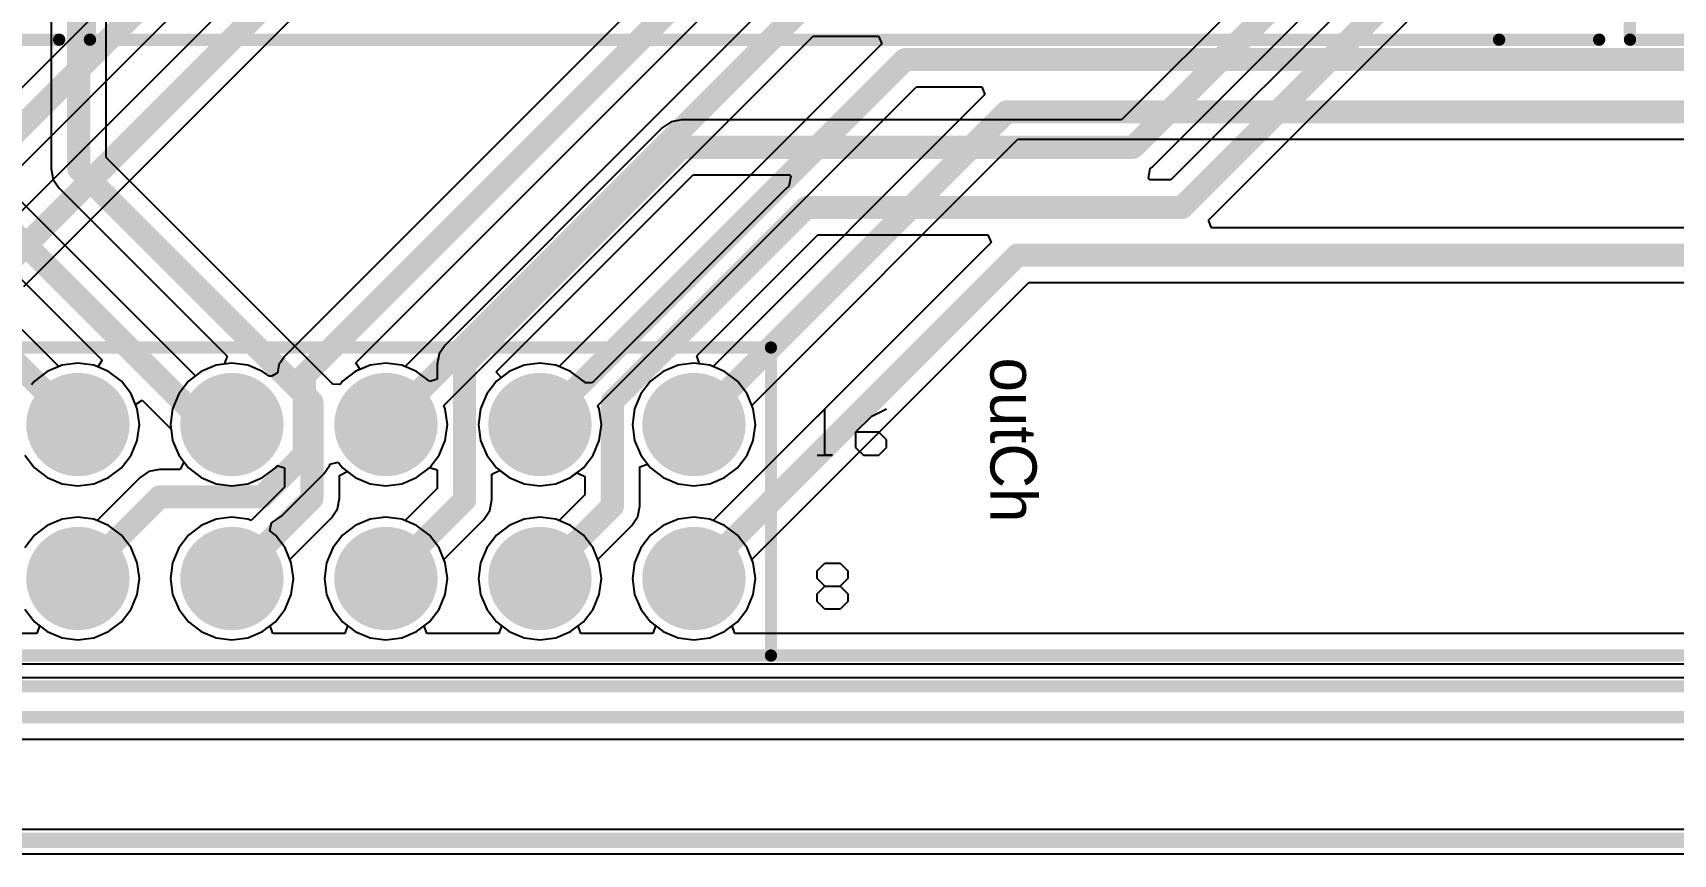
# Model space of a CAD drawing. Header units: millimetres. Extents: x 0.67 to 7.75, y 0.64 to 6.06.
# Drawn here: x 3.991 to 5.056, y 0.641 to 1.174 of the extents above; entities that cross this region are included whole.
import ezdxf

# ---------------------------------------------------------------- set-up
doc = ezdxf.new("R2010")
doc.units = ezdxf.units.MM
doc.header["$MEASUREMENT"] = 0
for name, color, linetype in [('BottomLayer', 5, 'Continuous'), ('BottomSolder', 6, 'Continuous'), ('MultiLayer', 9, 'Continuous'), ('PadHoleLayer', 156, 'Continuous'), ('TopLayer', 1, 'Continuous'), ('TopOverlay', 2, 'Continuous'), ('TopSolder', 216, 'Continuous')]:
    doc.layers.add(name, color=color, linetype=linetype)

# ---------------------------------------------------------------- blocks, each defined once
blk = doc.blocks.new('HDR2X8_CEN_19')
at = {"layer": 'BottomLayer', "const_width": 0.0295}
for points in [[(-0.0148, 0.1, 1), (0.0148, 0.1, 1)], [(0.0852, 0.1, 1), (0.1148, 0.1, 1)], [(0.1852, 0.1, 1), (0.2148, 0.1, 1)], [(0.2852, 0.1, 1), (0.3148, 0.1, 1)], [(0.3852, 0.1, 1), (0.4148, 0.1, 1)], [(0.4852, 0.1, 1), (0.5148, 0.1, 1)], [(0.5852, 0.1, 1), (0.6148, 0.1, 1)], [(0.6852, 0.1, 1), (0.7148, 0.1, 1)], [(0.0852, 0, 1), (0.1148, 0, 1)], [(0.1852, 0, 1), (0.2148, 0, 1)], [(0.2852, 0, 1), (0.3148, 0, 1)], [(0.3852, 0, 1), (0.4148, 0, 1)], [(0.4852, 0, 1), (0.5148, 0, 1)], [(0.5852, 0, 1), (0.6148, 0, 1)], [(0.6852, 0, 1), (0.7148, 0, 1)]]:
    blk.add_lwpolyline(points, format="xyb", close=True, dxfattribs=at)
at = {"layer": 'BottomLayer'}
blk.add_solid([(-0.0295, -0.0295), (0.0295, -0.0295), (-0.0295, 0.0295), (0.0295, 0.0295)], dxfattribs=at)
at = {"layer": 'BottomSolder', "const_width": 0.0335}
for points in [[(-0.0168, 0.1, 1), (0.0168, 0.1, 1)], [(0.0832, 0.1, 1), (0.1168, 0.1, 1)], [(0.1832, 0.1, 1), (0.2168, 0.1, 1)], [(0.2832, 0.1, 1), (0.3168, 0.1, 1)], [(0.3832, 0.1, 1), (0.4168, 0.1, 1)], [(0.4832, 0.1, 1), (0.5168, 0.1, 1)], [(0.5832, 0.1, 1), (0.6168, 0.1, 1)], [(0.6832, 0.1, 1), (0.7168, 0.1, 1)], [(0.0832, 0, 1), (0.1168, 0, 1)], [(0.1832, 0, 1), (0.2168, 0, 1)], [(0.2832, 0, 1), (0.3168, 0, 1)], [(0.3832, 0, 1), (0.4168, 0, 1)], [(0.4832, 0, 1), (0.5168, 0, 1)], [(0.5832, 0, 1), (0.6168, 0, 1)], [(0.6832, 0, 1), (0.7168, 0, 1)]]:
    blk.add_lwpolyline(points, format="xyb", close=True, dxfattribs=at)
at = {"layer": 'BottomSolder'}
blk.add_solid([(-0.0335, -0.0335), (0.0335, -0.0335), (-0.0335, 0.0335), (0.0335, 0.0335)], dxfattribs=at)
at = {"layer": 'MultiLayer', "const_width": 0.0295}
for points in [[(-0.0148, 0.1, 1), (0.0148, 0.1, 1)], [(0.0852, 0.1, 1), (0.1148, 0.1, 1)], [(0.1852, 0.1, 1), (0.2148, 0.1, 1)], [(0.2852, 0.1, 1), (0.3148, 0.1, 1)], [(0.3852, 0.1, 1), (0.4148, 0.1, 1)], [(0.4852, 0.1, 1), (0.5148, 0.1, 1)], [(0.5852, 0.1, 1), (0.6148, 0.1, 1)], [(0.6852, 0.1, 1), (0.7148, 0.1, 1)], [(0.0852, 0, 1), (0.1148, 0, 1)], [(0.1852, 0, 1), (0.2148, 0, 1)], [(0.2852, 0, 1), (0.3148, 0, 1)], [(0.3852, 0, 1), (0.4148, 0, 1)], [(0.4852, 0, 1), (0.5148, 0, 1)], [(0.5852, 0, 1), (0.6148, 0, 1)], [(0.6852, 0, 1), (0.7148, 0, 1)]]:
    blk.add_lwpolyline(points, format="xyb", close=True, dxfattribs=at)
at = {"layer": 'MultiLayer'}
blk.add_solid([(-0.0295, -0.0295), (0.0295, -0.0295), (-0.0295, 0.0295), (0.0295, 0.0295)], dxfattribs=at)
at = {"layer": 'PadHoleLayer', "const_width": 0.0177}
for points in [[(-0.0089, 0.1, 1), (0.0089, 0.1, 1)], [(0.0911, 0.1, 1), (0.1089, 0.1, 1)], [(0.1911, 0.1, 1), (0.2089, 0.1, 1)], [(0.2911, 0.1, 1), (0.3089, 0.1, 1)], [(0.3911, 0.1, 1), (0.4089, 0.1, 1)], [(0.4911, 0.1, 1), (0.5089, 0.1, 1)], [(0.5911, 0.1, 1), (0.6089, 0.1, 1)], [(0.6911, 0.1, 1), (0.7089, 0.1, 1)], [(-0.0089, 0, 1), (0.0089, 0, 1)], [(0.0911, 0, 1), (0.1089, 0, 1)], [(0.1911, 0, 1), (0.2089, 0, 1)], [(0.2911, 0, 1), (0.3089, 0, 1)], [(0.3911, 0, 1), (0.4089, 0, 1)], [(0.4911, 0, 1), (0.5089, 0, 1)], [(0.5911, 0, 1), (0.6089, 0, 1)], [(0.6911, 0, 1), (0.7089, 0, 1)]]:
    blk.add_lwpolyline(points, format="xyb", close=True, dxfattribs=at)
at = {"layer": 'TopLayer', "const_width": 0.0295}
for points in [[(-0.0148, 0.1, 1), (0.0148, 0.1, 1)], [(0.0852, 0.1, 1), (0.1148, 0.1, 1)], [(0.1852, 0.1, 1), (0.2148, 0.1, 1)], [(0.2852, 0.1, 1), (0.3148, 0.1, 1)], [(0.3852, 0.1, 1), (0.4148, 0.1, 1)], [(0.4852, 0.1, 1), (0.5148, 0.1, 1)], [(0.5852, 0.1, 1), (0.6148, 0.1, 1)], [(0.6852, 0.1, 1), (0.7148, 0.1, 1)], [(0.0852, 0, 1), (0.1148, 0, 1)], [(0.1852, 0, 1), (0.2148, 0, 1)], [(0.2852, 0, 1), (0.3148, 0, 1)], [(0.3852, 0, 1), (0.4148, 0, 1)], [(0.4852, 0, 1), (0.5148, 0, 1)], [(0.5852, 0, 1), (0.6148, 0, 1)], [(0.6852, 0, 1), (0.7148, 0, 1)]]:
    blk.add_lwpolyline(points, format="xyb", close=True, dxfattribs=at)
at = {"layer": 'TopLayer'}
blk.add_solid([(-0.0295, -0.0295), (0.0295, -0.0295), (-0.0295, 0.0295), (0.0295, 0.0295)], dxfattribs=at)
at = {"layer": 'TopOverlay'}
for p, q in [((-0.095, 0.11), (-0.1, 0.105)), ((-0.085, 0.11), (-0.095, 0.11)), ((-0.08, 0.105), (-0.085, 0.11)), ((0.785, 0.11), (0.78, 0.105)), ((0.785, 0.08), (0.785, 0.11)), ((0.825, 0.11), (0.815, 0.105)), ((-0.1, 0.105), (-0.1, 0.1)), ((-0.1, 0.1), (-0.095, 0.095)), ((-0.08, 0.085), (-0.08, 0.105)), ((0.815, 0.105), (0.805, 0.095)), ((-0.095, 0.095), (-0.08, 0.095)), ((0.805, 0.095), (0.805, 0.085)), ((0.82, 0.095), (0.805, 0.095)), ((0.825, 0.09), (0.82, 0.095)), ((0.825, 0.085), (0.825, 0.09)), ((-0.1, 0.085), (-0.095, 0.08)), ((-0.095, 0.08), (-0.085, 0.08)), ((-0.085, 0.08), (-0.08, 0.085)), ((0.78, 0.08), (0.79, 0.08)), ((0.79, 0.08), (0.785, 0.08)), ((0.805, 0.085), (0.81, 0.08)), ((0.81, 0.08), (0.82, 0.08)), ((0.82, 0.08), (0.825, 0.085)), ((-0.095, 0.01), (-0.1, 0.005)), ((-0.095, -0.02), (-0.095, 0.01)), ((0.78, 0.005), (0.785, 0.01)), ((0.78, 0), (0.78, 0.005)), ((0.785, 0.01), (0.795, 0.01)), ((0.795, 0.01), (0.8, 0.005)), ((0.8, 0.005), (0.8, 0)), ((0.785, -0.005), (0.78, 0)), ((0.78, -0.01), (0.785, -0.005)), ((0.78, -0.015), (0.78, -0.01)), ((0.785, -0.005), (0.795, -0.005)), ((0.8, 0), (0.795, -0.005)), ((0.795, -0.005), (0.8, -0.01)), ((0.8, -0.01), (0.8, -0.015)), ((-0.1, -0.02), (-0.09, -0.02)), ((-0.09, -0.02), (-0.095, -0.02)), ((0.785, -0.02), (0.78, -0.015)), ((0.795, -0.02), (0.785, -0.02)), ((0.8, -0.015), (0.795, -0.02))]:
    blk.add_line(p, q, dxfattribs=at)
at = {"layer": 'TopOverlay', "const_width": 0.00787}
for points in [[(-0.05, 0.15), (0.75, 0.15)], [(-0.05, -0.05), (-0.05, 0.15)], [(0.75, -0.05), (0.75, 0.15)], [(-0.05, -0.05), (0.75, -0.05)]]:
    blk.add_lwpolyline(points, dxfattribs=at)
at = {"layer": 'TopOverlay', "const_width": 0.00394}
for points in [[(-0.052, 0.15, 1), (-0.048, 0.15, 1)], [(-0.052, 0.15, 1), (-0.048, 0.15, 1)], [(0.748, 0.15, 1), (0.752, 0.15, 1)], [(0.748, 0.15, 1), (0.752, 0.15, 1)], [(-0.052, -0.05, 1), (-0.048, -0.05, 1)], [(-0.052, -0.05, 1), (-0.048, -0.05, 1)], [(0.748, -0.05, 1), (0.752, -0.05, 1)], [(0.748, -0.05, 1), (0.752, -0.05, 1)]]:
    blk.add_lwpolyline(points, format="xyb", close=True, dxfattribs=at)
at = {"layer": 'TopSolder', "const_width": 0.0335}
for points in [[(-0.0168, 0.1, 1), (0.0168, 0.1, 1)], [(0.0832, 0.1, 1), (0.1168, 0.1, 1)], [(0.1832, 0.1, 1), (0.2168, 0.1, 1)], [(0.2832, 0.1, 1), (0.3168, 0.1, 1)], [(0.3832, 0.1, 1), (0.4168, 0.1, 1)], [(0.4832, 0.1, 1), (0.5168, 0.1, 1)], [(0.5832, 0.1, 1), (0.6168, 0.1, 1)], [(0.6832, 0.1, 1), (0.7168, 0.1, 1)], [(0.0832, 0, 1), (0.1168, 0, 1)], [(0.1832, 0, 1), (0.2168, 0, 1)], [(0.2832, 0, 1), (0.3168, 0, 1)], [(0.3832, 0, 1), (0.4168, 0, 1)], [(0.4832, 0, 1), (0.5168, 0, 1)], [(0.5832, 0, 1), (0.6168, 0, 1)], [(0.6832, 0, 1), (0.7168, 0, 1)]]:
    blk.add_lwpolyline(points, format="xyb", close=True, dxfattribs=at)
at = {"layer": 'TopSolder'}
blk.add_solid([(-0.0335, -0.0335), (0.0335, -0.0335), (-0.0335, 0.0335), (0.0335, 0.0335)], dxfattribs=at)

msp = doc.modelspace()

# ---------------------------------------------------------------- linework, layer by layer
at = {"layer": 'BottomLayer'}
for p, q in [((3.8883, 0.9931), (4.6405, 1.7453)), ((4.6452, 1.7205), (3.9544, 1.0297)), ((3.9849, 1.0097), (4.6103, 1.6352)), ((4.236, 1.3912), (3.8579, 1.0131)), ((4.5656, 1.3758), (4.1544, 0.9645)), ((4.2004, 0.9601), (4.5598, 1.3194)), ((4.4774, 1.2026), (4.2324, 0.9576)), ((4.2576, 0.9324), (4.4974, 1.1722)), ((4.4974, 1.1722), (4.5399, 1.1722)), ((4.5399, 1.1722), (4.5419, 1.1672)), ((4.5419, 1.1672), (4.3324, 0.9576)), ((4.3576, 0.9324), (4.5644, 1.1392)), ((4.6089, 1.1342), (4.4324, 0.9576)), ((4.5644, 1.1392), (4.6069, 1.1392)), ((4.6069, 1.1392), (4.6089, 1.1342)), ((4.4576, 0.9324), (4.6304, 1.1052)), ((4.6304, 1.1052), (6.6159, 1.1052)), ((4.02, 0.9599), (4.0097, 0.9585)), ((4.0303, 0.9585), (4.02, 0.9599)), ((4.12, 0.9599), (4.1097, 0.9585)), ((4.1303, 0.9585), (4.12, 0.9599)), ((4.1505, 0.9588), (4.1495, 0.9535)), ((4.1544, 0.9645), (4.1505, 0.9588)), ((4.2033, 0.9558), (4.2004, 0.9601)), ((4.22, 0.9599), (4.2097, 0.9585)), ((4.2303, 0.9585), (4.22, 0.9599)), ((4.32, 0.9599), (4.3097, 0.9585)), ((4.3303, 0.9585), (4.32, 0.9599)), ((4.42, 0.9599), (4.4097, 0.9585)), ((4.4303, 0.9585), (4.42, 0.9599)), ((3.9918, 0.9482), (3.9899, 0.9457)), ((4.0001, 0.9545), (3.9918, 0.9482)), ((4.0097, 0.9585), (4.0001, 0.9545)), ((4.0399, 0.9545), (4.0303, 0.9585)), ((4.0482, 0.9482), (4.0399, 0.9545)), ((4.0545, 0.9399), (4.0482, 0.9482)), ((4.0918, 0.9482), (4.0855, 0.9399)), ((4.1001, 0.9545), (4.0918, 0.9482)), ((4.1097, 0.9585), (4.1001, 0.9545)), ((4.1399, 0.9545), (4.1303, 0.9585)), ((4.1442, 0.9513), (4.1399, 0.9545)), ((4.1458, 0.9515), (4.1442, 0.9513)), ((4.1495, 0.9535), (4.1458, 0.9515)), ((4.2097, 0.9585), (4.2033, 0.9558)), ((4.2324, 0.9576), (4.2303, 0.9585)), ((4.2918, 0.9482), (4.2855, 0.9399)), ((4.3001, 0.9545), (4.2918, 0.9482)), ((4.3097, 0.9585), (4.3001, 0.9545)), ((4.3324, 0.9576), (4.3303, 0.9585)), ((4.3918, 0.9482), (4.3855, 0.9399)), ((4.4001, 0.9545), (4.3918, 0.9482)), ((4.4097, 0.9585), (4.4001, 0.9545)), ((4.4324, 0.9576), (4.4303, 0.9585)), ((4.0585, 0.9303), (4.0545, 0.9399)), ((4.0855, 0.9399), (4.0815, 0.9303)), ((4.2855, 0.9399), (4.2815, 0.9303)), ((4.3855, 0.9399), (4.3815, 0.9303)), ((4.0599, 0.92), (4.0585, 0.9303)), ((4.0815, 0.9303), (4.0801, 0.92)), ((4.2585, 0.9303), (4.2576, 0.9324)), ((4.2599, 0.92), (4.2585, 0.9303)), ((4.2815, 0.9303), (4.2801, 0.92)), ((4.3585, 0.9303), (4.3576, 0.9324)), ((4.3599, 0.92), (4.3585, 0.9303)), ((4.3815, 0.9303), (4.3801, 0.92)), ((4.4585, 0.9303), (4.4576, 0.9324)), ((4.4599, 0.92), (4.4585, 0.9303)), ((4.0585, 0.9097), (4.0599, 0.92)), ((4.0801, 0.92), (4.0815, 0.9097)), ((4.2585, 0.9097), (4.2599, 0.92)), ((4.2801, 0.92), (4.2815, 0.9097)), ((4.3585, 0.9097), (4.3599, 0.92)), ((4.3801, 0.92), (4.3815, 0.9097)), ((4.4585, 0.9097), (4.4599, 0.92)), ((4.0545, 0.9001), (4.0585, 0.9097)), ((4.0815, 0.9097), (4.0855, 0.9001)), ((4.2545, 0.9001), (4.2585, 0.9097)), ((4.2815, 0.9097), (4.2855, 0.9001)), ((4.3545, 0.9001), (4.3585, 0.9097)), ((4.3815, 0.9097), (4.3855, 0.9001)), ((4.4545, 0.9001), (4.4585, 0.9097)), ((4.0482, 0.8918), (4.0545, 0.9001)), ((4.0855, 0.9001), (4.0887, 0.8958)), ((4.0887, 0.8958), (4.0863, 0.8908)), ((4.1836, 0.8943), (4.189, 0.8955)), ((4.189, 0.8955), (4.1918, 0.8918)), ((4.2482, 0.8918), (4.2545, 0.9001)), ((4.2855, 0.9001), (4.2918, 0.8918)), ((4.3482, 0.8918), (4.3545, 0.9001)), ((4.3855, 0.9001), (4.3918, 0.8918)), ((4.4482, 0.8918), (4.4545, 0.9001)), ((3.9899, 0.8943), (3.9918, 0.8918)), ((3.9918, 0.8918), (4.0001, 0.8855)), ((4.0001, 0.8855), (4.0097, 0.8815)), ((4.0303, 0.8815), (4.0399, 0.8855)), ((4.0604, 0.8856), (4.0324, 0.8576)), ((4.0399, 0.8855), (4.0482, 0.8918)), ((4.0661, 0.8895), (4.0604, 0.8856)), ((4.073, 0.8908), (4.0661, 0.8895)), ((4.0863, 0.8908), (4.073, 0.8908)), ((4.073, 0.8908), (4.073, 0.8908)), ((4.1521, 0.8604), (4.1796, 0.8879)), ((4.1796, 0.8879), (4.1835, 0.8937)), ((4.1796, 0.8879), (4.1796, 0.8879)), ((4.1835, 0.8937), (4.1836, 0.8943)), ((4.1918, 0.8918), (4.2001, 0.8855)), ((4.2001, 0.8855), (4.2097, 0.8815)), ((4.2303, 0.8815), (4.2399, 0.8855)), ((4.2399, 0.8855), (4.2482, 0.8918)), ((4.2918, 0.8918), (4.3001, 0.8855)), ((4.3001, 0.8855), (4.3097, 0.8815)), ((4.3303, 0.8815), (4.3399, 0.8855)), ((4.3399, 0.8855), (4.3482, 0.8918)), ((4.3918, 0.8918), (4.4001, 0.8855)), ((4.4001, 0.8855), (4.4097, 0.8815)), ((4.4303, 0.8815), (4.4399, 0.8855)), ((4.4399, 0.8855), (4.4482, 0.8918)), ((4.0097, 0.8815), (4.02, 0.8801)), ((4.02, 0.8801), (4.0303, 0.8815)), ((4.2097, 0.8815), (4.22, 0.8801)), ((4.22, 0.8801), (4.2303, 0.8815)), ((4.3097, 0.8815), (4.32, 0.8801)), ((4.32, 0.8801), (4.3303, 0.8815)), ((4.4097, 0.8815), (4.42, 0.8801)), ((4.42, 0.8801), (4.4303, 0.8815)), ((4.0001, 0.8545), (3.9918, 0.8482)), ((4.0097, 0.8585), (4.0001, 0.8545)), ((4.02, 0.8599), (4.0097, 0.8585)), ((4.0303, 0.8585), (4.02, 0.8599)), ((4.0324, 0.8576), (4.0303, 0.8585)), ((4.1445, 0.851), (4.1457, 0.8564)), ((4.1457, 0.8564), (4.1463, 0.8565)), ((4.1463, 0.8565), (4.1521, 0.8604)), ((4.2001, 0.8545), (4.1918, 0.8482)), ((4.2097, 0.8585), (4.2001, 0.8545)), ((4.22, 0.8599), (4.2097, 0.8585)), ((4.2303, 0.8585), (4.22, 0.8599)), ((4.2399, 0.8545), (4.2303, 0.8585)), ((4.2482, 0.8482), (4.2399, 0.8545)), ((4.3001, 0.8545), (4.2918, 0.8482)), ((4.3097, 0.8585), (4.3001, 0.8545)), ((4.32, 0.8599), (4.3097, 0.8585)), ((4.3303, 0.8585), (4.32, 0.8599)), ((4.3399, 0.8545), (4.3303, 0.8585)), ((4.3482, 0.8482), (4.3399, 0.8545)), ((4.4001, 0.8545), (4.3918, 0.8482)), ((4.4097, 0.8585), (4.4001, 0.8545)), ((4.42, 0.8599), (4.4097, 0.8585)), ((4.4303, 0.8585), (4.42, 0.8599)), ((4.4399, 0.8545), (4.4303, 0.8585)), ((4.4482, 0.8482), (4.4399, 0.8545)), ((3.9918, 0.8482), (3.9855, 0.8399)), ((4.1482, 0.8482), (4.1445, 0.851)), ((4.1545, 0.8399), (4.1482, 0.8482)), ((4.1918, 0.8482), (4.1855, 0.8399)), ((4.2545, 0.8399), (4.2482, 0.8482)), ((4.2918, 0.8482), (4.2855, 0.8399)), ((4.3545, 0.8399), (4.3482, 0.8482)), ((4.3918, 0.8482), (4.3855, 0.8399)), ((4.4545, 0.8399), (4.4482, 0.8482)), ((4.1585, 0.8303), (4.1545, 0.8399)), ((4.1855, 0.8399), (4.1815, 0.8303)), ((4.2585, 0.8303), (4.2545, 0.8399)), ((4.2855, 0.8399), (4.2815, 0.8303)), ((4.3585, 0.8303), (4.3545, 0.8399)), ((4.3855, 0.8399), (4.3815, 0.8303)), ((4.4585, 0.8303), (4.4545, 0.8399)), ((4.1599, 0.82), (4.1585, 0.8303)), ((4.1815, 0.8303), (4.1801, 0.82)), ((4.2599, 0.82), (4.2585, 0.8303)), ((4.2815, 0.8303), (4.2801, 0.82)), ((4.3599, 0.82), (4.3585, 0.8303)), ((4.3815, 0.8303), (4.3801, 0.82)), ((4.4599, 0.82), (4.4585, 0.8303)), ((4.1545, 0.8001), (4.1585, 0.8097)), ((4.1585, 0.8097), (4.1599, 0.82)), ((4.1801, 0.82), (4.1815, 0.8097)), ((4.1815, 0.8097), (4.1855, 0.8001)), ((4.2545, 0.8001), (4.2585, 0.8097)), ((4.2585, 0.8097), (4.2599, 0.82)), ((4.2801, 0.82), (4.2815, 0.8097)), ((4.2815, 0.8097), (4.2855, 0.8001)), ((4.3545, 0.8001), (4.3585, 0.8097)), ((4.3585, 0.8097), (4.3599, 0.82)), ((4.3801, 0.82), (4.3815, 0.8097)), ((4.3815, 0.8097), (4.3855, 0.8001)), ((4.4545, 0.8001), (4.4585, 0.8097)), ((4.4585, 0.8097), (4.4599, 0.82)), ((3.9855, 0.8001), (3.9918, 0.7918)), ((4.1482, 0.7918), (4.1545, 0.8001)), ((4.1855, 0.8001), (4.1918, 0.7918)), ((4.2482, 0.7918), (4.2545, 0.8001)), ((4.2855, 0.8001), (4.2918, 0.7918)), ((4.3482, 0.7918), (4.3545, 0.8001)), ((4.3855, 0.8001), (4.3918, 0.7918)), ((4.4482, 0.7918), (4.4545, 0.8001)), ((3.9918, 0.7918), (3.9951, 0.7893)), ((3.9951, 0.7893), (3.9934, 0.7843)), ((4.1449, 0.7893), (4.1482, 0.7918)), ((4.1466, 0.7843), (4.1449, 0.7893)), ((4.1918, 0.7918), (4.1951, 0.7893)), ((4.1951, 0.7893), (4.1934, 0.7843)), ((4.2449, 0.7893), (4.2482, 0.7918)), ((4.2466, 0.7843), (4.2449, 0.7893)), ((4.2918, 0.7918), (4.2951, 0.7893)), ((4.2951, 0.7893), (4.2934, 0.7843)), ((4.3449, 0.7893), (4.3482, 0.7918)), ((4.3466, 0.7843), (4.3449, 0.7893)), ((4.3918, 0.7918), (4.3951, 0.7893)), ((4.3951, 0.7893), (4.3934, 0.7843)), ((4.4449, 0.7893), (4.4482, 0.7918)), ((4.4466, 0.7843), (4.4449, 0.7893)), ((3.9934, 0.7843), (3.9466, 0.7843)), ((4.1934, 0.7843), (4.1466, 0.7843)), ((4.2934, 0.7843), (4.2466, 0.7843)), ((4.3934, 0.7843), (4.3466, 0.7843)), ((6.3645, 0.7843), (4.4466, 0.7843)), ((2.3, 0.7557), (6.3705, 0.7557)), ((7.738, 0.641), (0.666, 0.641))]:
    msp.add_line(p, q, dxfattribs=at)
for points, const_width in [([(4.167, 0.9519), (5.3558, 2.1407)], 0.015), ([(3.8705, 1.0005), (4.638, 1.768)], 0.015), ([(3.967, 1.0171), (4.663, 1.7131)], 0.015), ([(4.22, 0.92), (4.49, 1.19)], 0.015), ([(4.32, 0.92), (4.557, 1.157)], 0.015), ([(4.557, 1.157), (5.6499, 1.157)], 0.015), ([(4.42, 0.92), (4.623, 1.123)], 0.015), ([(4.623, 1.123), (6.6159, 1.123)], 0.015), ([(4.167, 0.9005), (4.167, 0.9519)], 0.015), ([(4.1395, 0.873), (4.167, 0.9005)], 0.015), ([(4.02, 0.82), (4.073, 0.873)], 0.015), ([(4.073, 0.873), (4.1395, 0.873)], 0.015), ([(2.3, 0.77), (6.3705, 0.77)], 0.008)]:
    msp.add_lwpolyline(points, dxfattribs=dict(at, const_width=const_width))
at = {"layer": 'BottomLayer', "const_width": 0.0075}
for points in [[(4.5533, 1.157, 1), (4.5607, 1.157, 1)], [(4.5533, 1.157, 1), (4.5607, 1.157, 1)], [(4.6193, 1.123, 1), (4.6268, 1.123, 1)], [(4.6193, 1.123, 1), (4.6268, 1.123, 1)], [(4.1633, 0.9519, 1), (4.1708, 0.9519, 1)], [(4.1633, 0.9519, 1), (4.1708, 0.9519, 1)], [(4.2162, 0.92, 1), (4.2237, 0.92, 1)], [(4.3163, 0.92, 1), (4.3238, 0.92, 1)], [(4.4162, 0.92, 1), (4.4238, 0.92, 1)], [(4.1633, 0.9005, 1), (4.1708, 0.9005, 1)], [(4.1633, 0.9005, 1), (4.1708, 0.9005, 1)], [(4.0692, 0.873, 1), (4.0767, 0.873, 1)], [(4.0692, 0.873, 1), (4.0767, 0.873, 1)], [(4.1357, 0.873, 1), (4.1432, 0.873, 1)], [(4.1357, 0.873, 1), (4.1432, 0.873, 1)], [(4.0163, 0.82, 1), (4.0237, 0.82, 1)]]:
    msp.add_lwpolyline(points, format="xyb", close=True, dxfattribs=at)
at = {"layer": 'TopLayer'}
for p, q in [((4.0027, 3.9276), (4.0027, 1.086)), ((4.0383, 1.0934), (4.0383, 3.8792)), ((4.9952, 1.4153), (4.6977, 1.1178)), ((4.7177, 1.0874), (5.023, 1.3927)), ((5.028, 1.3772), (4.7296, 1.0788)), ((4.7541, 1.0528), (5.0584, 1.3572)), ((4.0963, 0.9516), (3.7954, 1.2525)), ((3.7702, 1.2272), (4.0358, 0.9617)), ((4.0076, 0.9576), (3.8126, 1.1526)), ((4.3994, 1.1126), (4.2584, 0.9716)), ((4.4052, 1.1165), (4.3994, 1.1126)), ((4.412, 1.1178), (4.4052, 1.1165)), ((4.6977, 1.1178), (4.412, 1.1178)), ((4.1846, 0.9471), (4.0383, 1.0934)), ((4.7152, 1.0797), (4.7163, 1.0865)), ((4.7163, 1.0865), (4.7177, 1.0874)), ((4.0027, 1.086), (4.004, 1.0792)), ((4.004, 1.0792), (4.0079, 1.0734)), ((4.2915, 0.9542), (4.4194, 1.0822)), ((4.4194, 1.0822), (4.4823, 1.0822)), ((4.4829, 1.0813), (4.4817, 1.0745)), ((4.4823, 1.0822), (4.4829, 1.0813)), ((4.7158, 1.0788), (4.7152, 1.0797)), ((4.7296, 1.0788), (4.7158, 1.0788)), ((4.0079, 1.0734), (4.1168, 0.9645)), ((4.4804, 1.0736), (4.3547, 0.9479)), ((4.4817, 1.0745), (4.4804, 1.0736)), ((4.4804, 1.0736), (4.4804, 1.0736)), ((4.7561, 1.0478), (4.7541, 1.0528)), ((5.8726, 1.0478), (4.7561, 1.0478)), ((4.4219, 0.9647), (4.5004, 1.0432)), ((4.6129, 1.0382), (4.4324, 0.8576)), ((4.5004, 1.0432), (4.6109, 1.0432)), ((4.6109, 1.0432), (4.6129, 1.0382)), ((4.4576, 0.8324), (4.6374, 1.0122)), ((4.6374, 1.0122), (5.88, 1.0122)), ((4.2584, 0.9716), (4.2545, 0.9658)), ((4.02, 0.9599), (4.0097, 0.9585)), ((4.0303, 0.9585), (4.02, 0.9599)), ((4.0358, 0.9617), (4.033, 0.9574)), ((4.115, 0.9592), (4.1097, 0.9585)), ((4.1168, 0.9645), (4.115, 0.9592)), ((4.22, 0.9599), (4.2097, 0.9585)), ((4.2303, 0.9585), (4.22, 0.9599)), ((4.2545, 0.9658), (4.2532, 0.959)), ((4.2532, 0.959), (4.2532, 0.9495)), ((4.32, 0.9599), (4.3097, 0.9585)), ((4.3303, 0.9585), (4.32, 0.9599)), ((4.4237, 0.9594), (4.4219, 0.9647)), ((4.4303, 0.9585), (4.4237, 0.9594)), ((4.0097, 0.9585), (4.0076, 0.9576)), ((4.033, 0.9574), (4.0303, 0.9585)), ((4.1001, 0.9545), (4.0963, 0.9516)), ((4.1097, 0.9585), (4.1001, 0.9545)), ((4.1918, 0.9482), (4.1902, 0.9461)), ((4.2001, 0.9545), (4.1918, 0.9482)), ((4.2097, 0.9585), (4.2001, 0.9545)), ((4.2399, 0.9545), (4.2303, 0.9585)), ((4.2482, 0.9482), (4.2399, 0.9545)), ((4.2484, 0.9479), (4.2482, 0.9482)), ((4.2532, 0.9495), (4.2484, 0.9479)), ((4.2948, 0.9505), (4.2915, 0.9542)), ((4.3001, 0.9545), (4.2948, 0.9505)), ((4.3097, 0.9585), (4.3001, 0.9545)), ((4.3399, 0.9545), (4.3303, 0.9585)), ((4.3482, 0.9482), (4.3399, 0.9545)), ((4.3491, 0.947), (4.3482, 0.9482)), ((4.4399, 0.9545), (4.4303, 0.9585)), ((4.4482, 0.9482), (4.4399, 0.9545)), ((4.4545, 0.9399), (4.4482, 0.9482)), ((4.1852, 0.9463), (4.1846, 0.9471)), ((4.1846, 0.9471), (4.1846, 0.9471)), ((4.1902, 0.9461), (4.1852, 0.9463)), ((4.3534, 0.9471), (4.3491, 0.947)), ((4.3547, 0.9479), (4.3534, 0.9471)), ((4.4585, 0.9303), (4.4545, 0.9399)), ((4.0574, 0.933), (4.0617, 0.9358)), ((4.0585, 0.9303), (4.0574, 0.933)), ((4.0599, 0.92), (4.0585, 0.9303)), ((4.0617, 0.9358), (4.0805, 0.9169)), ((4.4599, 0.92), (4.4585, 0.9303)), ((4.0585, 0.9097), (4.0599, 0.92)), ((4.0805, 0.9169), (4.0815, 0.9097)), ((4.4585, 0.9097), (4.4599, 0.92)), ((4.0545, 0.9001), (4.0585, 0.9097)), ((4.0815, 0.9097), (4.0855, 0.9001)), ((4.4545, 0.9001), (4.4585, 0.9097)), ((3.9855, 0.9001), (3.9918, 0.8918)), ((4.0482, 0.8918), (4.0545, 0.9001)), ((4.0855, 0.9001), (4.0918, 0.8918)), ((4.4482, 0.8918), (4.4545, 0.9001)), ((3.9918, 0.8918), (4.0001, 0.8855)), ((4.0001, 0.8855), (4.0097, 0.8815)), ((4.0303, 0.8815), (4.0399, 0.8855)), ((4.0399, 0.8855), (4.0482, 0.8918)), ((4.0918, 0.8918), (4.1001, 0.8855)), ((4.1001, 0.8855), (4.1097, 0.8815)), ((4.1303, 0.8815), (4.1399, 0.8855)), ((4.1399, 0.8855), (4.1482, 0.8918)), ((4.1482, 0.8918), (4.1494, 0.8934)), ((4.1494, 0.8934), (4.1542, 0.8918)), ((4.1542, 0.8918), (4.1542, 0.8794)), ((4.1898, 0.887), (4.1948, 0.8895)), ((4.1898, 0.872), (4.1898, 0.887)), ((4.1948, 0.8895), (4.2001, 0.8855)), ((4.2001, 0.8855), (4.2097, 0.8815)), ((4.2303, 0.8815), (4.2399, 0.8855)), ((4.2399, 0.8855), (4.2482, 0.8918)), ((4.2482, 0.8918), (4.2484, 0.8921)), ((4.2484, 0.8921), (4.2532, 0.8905)), ((4.2532, 0.8905), (4.2532, 0.8784)), ((4.2888, 0.8878), (4.2938, 0.8902)), ((4.2888, 0.871), (4.2888, 0.8878)), ((4.2938, 0.8902), (4.3001, 0.8855)), ((4.3001, 0.8855), (4.3097, 0.8815)), ((4.3303, 0.8815), (4.3399, 0.8855)), ((4.3399, 0.8855), (4.3442, 0.8887)), ((4.3442, 0.8887), (4.3492, 0.8863)), ((4.3492, 0.8863), (4.3492, 0.8744)), ((4.3849, 0.8926), (4.3899, 0.8943)), ((4.3849, 0.867), (4.3849, 0.8926)), ((4.3899, 0.8943), (4.3918, 0.8918)), ((4.3918, 0.8918), (4.4001, 0.8855)), ((4.4001, 0.8855), (4.4097, 0.8815)), ((4.4303, 0.8815), (4.4399, 0.8855)), ((4.4399, 0.8855), (4.4482, 0.8918)), ((4.0097, 0.8815), (4.02, 0.8801)), ((4.02, 0.8801), (4.0303, 0.8815)), ((4.1097, 0.8815), (4.12, 0.8801)), ((4.12, 0.8801), (4.1303, 0.8815)), ((4.1542, 0.8794), (4.1324, 0.8576)), ((4.2097, 0.8815), (4.22, 0.8801)), ((4.22, 0.8801), (4.2303, 0.8815)), ((4.2532, 0.8784), (4.2324, 0.8576)), ((4.3097, 0.8815), (4.32, 0.8801)), ((4.32, 0.8801), (4.3303, 0.8815)), ((4.3492, 0.8744), (4.3324, 0.8576)), ((4.4097, 0.8815), (4.42, 0.8801)), ((4.42, 0.8801), (4.4303, 0.8815)), ((4.1846, 0.8594), (4.1885, 0.8652)), ((4.1885, 0.8652), (4.1898, 0.872)), ((4.2836, 0.8584), (4.2875, 0.8642)), ((4.2875, 0.8642), (4.2888, 0.871)), ((4.2888, 0.871), (4.2888, 0.871)), ((4.3835, 0.8602), (4.3849, 0.867)), ((4.3849, 0.867), (4.3849, 0.867)), ((4.0001, 0.8545), (3.9918, 0.8482)), ((4.0097, 0.8585), (4.0001, 0.8545)), ((4.02, 0.8599), (4.0097, 0.8585)), ((4.0303, 0.8585), (4.02, 0.8599)), ((4.0399, 0.8545), (4.0303, 0.8585)), ((4.0482, 0.8482), (4.0399, 0.8545)), ((4.1001, 0.8545), (4.0918, 0.8482)), ((4.1097, 0.8585), (4.1001, 0.8545)), ((4.12, 0.8599), (4.1097, 0.8585)), ((4.1303, 0.8585), (4.12, 0.8599)), ((4.1324, 0.8576), (4.1303, 0.8585)), ((4.1576, 0.8324), (4.1846, 0.8594)), ((4.2001, 0.8545), (4.1918, 0.8482)), ((4.2097, 0.8585), (4.2001, 0.8545)), ((4.22, 0.8599), (4.2097, 0.8585)), ((4.2303, 0.8585), (4.22, 0.8599)), ((4.2324, 0.8576), (4.2303, 0.8585)), ((4.2576, 0.8324), (4.2836, 0.8584)), ((4.3001, 0.8545), (4.2918, 0.8482)), ((4.3097, 0.8585), (4.3001, 0.8545)), ((4.32, 0.8599), (4.3097, 0.8585)), ((4.3303, 0.8585), (4.32, 0.8599)), ((4.3324, 0.8576), (4.3303, 0.8585)), ((4.3576, 0.8324), (4.3796, 0.8544)), ((4.3796, 0.8544), (4.3835, 0.8602)), ((4.3796, 0.8544), (4.3796, 0.8544)), ((4.4001, 0.8545), (4.3918, 0.8482)), ((4.4097, 0.8585), (4.4001, 0.8545)), ((4.42, 0.8599), (4.4097, 0.8585)), ((4.4303, 0.8585), (4.42, 0.8599)), ((4.4324, 0.8576), (4.4303, 0.8585)), ((3.9918, 0.8482), (3.9855, 0.8399)), ((4.0545, 0.8399), (4.0482, 0.8482)), ((4.0918, 0.8482), (4.0855, 0.8399)), ((4.1918, 0.8482), (4.1855, 0.8399)), ((4.2918, 0.8482), (4.2855, 0.8399)), ((4.3918, 0.8482), (4.3855, 0.8399)), ((4.0585, 0.8303), (4.0545, 0.8399)), ((4.0855, 0.8399), (4.0815, 0.8303)), ((4.1585, 0.8303), (4.1576, 0.8324)), ((4.1855, 0.8399), (4.1815, 0.8303)), ((4.2585, 0.8303), (4.2576, 0.8324)), ((4.2855, 0.8399), (4.2815, 0.8303)), ((4.3585, 0.8303), (4.3576, 0.8324)), ((4.3855, 0.8399), (4.3815, 0.8303)), ((4.4585, 0.8303), (4.4576, 0.8324)), ((4.0599, 0.82), (4.0585, 0.8303)), ((4.0815, 0.8303), (4.0801, 0.82)), ((4.1599, 0.82), (4.1585, 0.8303)), ((4.1815, 0.8303), (4.1801, 0.82)), ((4.2599, 0.82), (4.2585, 0.8303)), ((4.2815, 0.8303), (4.2801, 0.82)), ((4.3599, 0.82), (4.3585, 0.8303)), ((4.3815, 0.8303), (4.3801, 0.82)), ((4.4599, 0.82), (4.4585, 0.8303)), ((4.0545, 0.8001), (4.0585, 0.8097)), ((4.0585, 0.8097), (4.0599, 0.82)), ((4.0801, 0.82), (4.0815, 0.8097)), ((4.0815, 0.8097), (4.0855, 0.8001)), ((4.1545, 0.8001), (4.1585, 0.8097)), ((4.1585, 0.8097), (4.1599, 0.82)), ((4.1801, 0.82), (4.1815, 0.8097)), ((4.1815, 0.8097), (4.1855, 0.8001)), ((4.2545, 0.8001), (4.2585, 0.8097)), ((4.2585, 0.8097), (4.2599, 0.82)), ((4.2801, 0.82), (4.2815, 0.8097)), ((4.2815, 0.8097), (4.2855, 0.8001)), ((4.3545, 0.8001), (4.3585, 0.8097)), ((4.3585, 0.8097), (4.3599, 0.82)), ((4.3801, 0.82), (4.3815, 0.8097)), ((4.3815, 0.8097), (4.3855, 0.8001)), ((4.4545, 0.8001), (4.4585, 0.8097)), ((4.4585, 0.8097), (4.4599, 0.82)), ((3.9855, 0.8001), (3.9918, 0.7918)), ((4.0482, 0.7918), (4.0545, 0.8001)), ((4.0855, 0.8001), (4.0918, 0.7918)), ((4.1482, 0.7918), (4.1545, 0.8001)), ((4.1855, 0.8001), (4.1918, 0.7918)), ((4.2482, 0.7918), (4.2545, 0.8001)), ((4.2855, 0.8001), (4.2918, 0.7918)), ((4.3482, 0.7918), (4.3545, 0.8001)), ((4.3855, 0.8001), (4.3918, 0.7918)), ((4.4482, 0.7918), (4.4545, 0.8001)), ((3.9918, 0.7918), (4.0001, 0.7855)), ((4.0399, 0.7855), (4.0482, 0.7918)), ((4.0918, 0.7918), (4.1001, 0.7855)), ((4.1399, 0.7855), (4.1482, 0.7918)), ((4.1918, 0.7918), (4.2001, 0.7855)), ((4.2399, 0.7855), (4.2482, 0.7918)), ((4.2918, 0.7918), (4.3001, 0.7855)), ((4.3399, 0.7855), (4.3482, 0.7918)), ((4.3918, 0.7918), (4.4001, 0.7855)), ((4.4399, 0.7855), (4.4482, 0.7918)), ((4.0001, 0.7855), (4.0097, 0.7815)), ((4.0097, 0.7815), (4.02, 0.7801)), ((4.02, 0.7801), (4.0303, 0.7815)), ((4.0303, 0.7815), (4.0399, 0.7855)), ((4.1001, 0.7855), (4.1097, 0.7815)), ((4.1097, 0.7815), (4.12, 0.7801)), ((4.12, 0.7801), (4.1303, 0.7815)), ((4.1303, 0.7815), (4.1399, 0.7855)), ((4.2001, 0.7855), (4.2097, 0.7815)), ((4.2097, 0.7815), (4.22, 0.7801)), ((4.22, 0.7801), (4.2303, 0.7815)), ((4.2303, 0.7815), (4.2399, 0.7855)), ((4.3001, 0.7855), (4.3097, 0.7815)), ((4.3097, 0.7815), (4.32, 0.7801)), ((4.32, 0.7801), (4.3303, 0.7815)), ((4.3303, 0.7815), (4.3399, 0.7855)), ((4.4001, 0.7855), (4.4097, 0.7815)), ((4.4097, 0.7815), (4.42, 0.7801)), ((4.42, 0.7801), (4.4303, 0.7815)), ((4.4303, 0.7815), (4.4399, 0.7855)), ((6.3791, 0.7643), (3.6959, 0.7643)), ((2.825, 0.7157), (6.3905, 0.7157)), ((7.729, 0.657), (0.674, 0.657))]:
    msp.add_line(p, q, dxfattribs=at)
for points, const_width in [([(4.0205, 1.086), (4.0205, 3.9276)], 0.015), ([(4.7051, 1.1), (5.013, 1.4079)], 0.015), ([(4.737, 1.061), (5.0458, 1.3698)], 0.015), ([(3.7578, 1.2649), (4.1, 0.9227)], 0.015), ([(3.8, 1.14), (4.02, 0.92)], 0.015), ([(4.271, 0.959), (4.412, 1.1)], 0.015), ([(4.412, 1.1), (4.7051, 1.1)], 0.015), ([(4.0205, 1.086), (4.172, 0.9345)], 0.015), ([(4.367, 0.935), (4.493, 1.061)], 0.015), ([(4.493, 1.061), (4.737, 1.061)], 0.015), ([(4.42, 0.82), (4.63, 1.03)], 0.015), ([(4.63, 1.03), (5.88, 1.03)], 0.015), ([(4.271, 0.871), (4.271, 0.959)], 0.015), ([(4.172, 0.872), (4.172, 0.9345)], 0.015), ([(4.367, 0.867), (4.367, 0.935)], 0.015), ([(4.12, 0.82), (4.172, 0.872)], 0.015), ([(4.22, 0.82), (4.271, 0.871)], 0.015), ([(4.32, 0.82), (4.367, 0.867)], 0.015), ([(3.69, 0.75), (6.385, 0.75)], 0.008), ([(2.825, 0.73), (6.3905, 0.73)], 0.008)]:
    msp.add_lwpolyline(points, dxfattribs=dict(at, const_width=const_width))
at = {"layer": 'TopLayer', "const_width": 0.0075}
for points in [[(4.4082, 1.1, 1), (4.4158, 1.1, 1)], [(4.4082, 1.1, 1), (4.4158, 1.1, 1)], [(4.7013, 1.1, 1), (4.7088, 1.1, 1)], [(4.7013, 1.1, 1), (4.7088, 1.1, 1)], [(4.0168, 1.086, 1), (4.0243, 1.086, 1)], [(4.0168, 1.086, 1), (4.0243, 1.086, 1)], [(4.4893, 1.061, 1), (4.4967, 1.061, 1)], [(4.4893, 1.061, 1), (4.4967, 1.061, 1)], [(4.7332, 1.061, 1), (4.7408, 1.061, 1)], [(4.7332, 1.061, 1), (4.7408, 1.061, 1)], [(4.6262, 1.03, 1), (4.6338, 1.03, 1)], [(4.6262, 1.03, 1), (4.6338, 1.03, 1)], [(4.2672, 0.959, 1), (4.2748, 0.959, 1)], [(4.2672, 0.959, 1), (4.2748, 0.959, 1)], [(4.1682, 0.9345, 1), (4.1757, 0.9345, 1)], [(4.1682, 0.9345, 1), (4.1757, 0.9345, 1)], [(4.3633, 0.935, 1), (4.3708, 0.935, 1)], [(4.3633, 0.935, 1), (4.3708, 0.935, 1)], [(4.0163, 0.92, 1), (4.0237, 0.92, 1)], [(4.0963, 0.9227, 1), (4.1037, 0.9227, 1)], [(4.1682, 0.872, 1), (4.1757, 0.872, 1)], [(4.1682, 0.872, 1), (4.1757, 0.872, 1)], [(4.2672, 0.871, 1), (4.2748, 0.871, 1)], [(4.2672, 0.871, 1), (4.2748, 0.871, 1)], [(4.3633, 0.867, 1), (4.3708, 0.867, 1)], [(4.3633, 0.867, 1), (4.3708, 0.867, 1)], [(4.1162, 0.82, 1), (4.1238, 0.82, 1)], [(4.2162, 0.82, 1), (4.2237, 0.82, 1)], [(4.3163, 0.82, 1), (4.3238, 0.82, 1)], [(4.4162, 0.82, 1), (4.4238, 0.82, 1)]]:
    msp.add_lwpolyline(points, format="xyb", close=True, dxfattribs=at)
at = {"layer": 'TopOverlay'}
for points, const_width in [([(4.0278, 1.1699), (4.0278, 2.5749)], 0.008), ([(5.0278, 1.1699), (5.0278, 2.5749)], 0.008), ([(3.9428, 1.1699), (4.0078, 1.1699)], 0.008), ([(4.0278, 1.1699), (4.9428, 1.1699)], 0.008), ([(4.9428, 1.1699), (5.0078, 1.1699)], 0.008), ([(5.0278, 1.1699), (5.9428, 1.1699)], 0.008), ([(0.67, 0.65), (7.745, 0.65)], 0.01)]:
    msp.add_lwpolyline(points, dxfattribs=dict(at, const_width=const_width))
at = {"layer": 'TopOverlay', "const_width": 0.004}
for points in [[(4.0058, 1.1699, 1), (4.0098, 1.1699, 1)], [(4.0258, 1.1699, 1), (4.0298, 1.1699, 1)], [(4.0258, 1.1699, 1), (4.0298, 1.1699, 1)], [(4.9408, 1.1699, 1), (4.9448, 1.1699, 1)], [(4.9408, 1.1699, 1), (4.9448, 1.1699, 1)], [(5.0058, 1.1699, 1), (5.0098, 1.1699, 1)], [(5.0258, 1.1699, 1), (5.0298, 1.1699, 1)], [(5.0258, 1.1699, 1), (5.0298, 1.1699, 1)]]:
    msp.add_lwpolyline(points, format="xyb", close=True, dxfattribs=at)

# ---------------------------------------------------------------- block references
at = {"rotation": 360}
msp.add_blockref('HDR2X8_CEN_19', (3.72, 0.82), dxfattribs=at)

# ---------------------------------------------------------------- texts
at = {"layer": 'TopOverlay'}
msp.add_text('outCh', height=0.03, rotation=270, dxfattribs=at).set_placement((4.6125, 0.9635))

doc.saveas('drawing.dxf')
